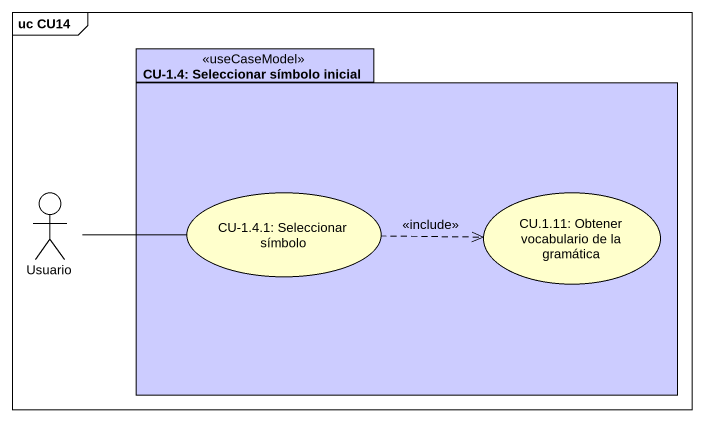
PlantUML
@startuml
mainframe uc CU14
package "CU-1.4: Seleccionar símbolo inicial" as CU_1_4_Seleccionar_símbolo <<useCaseModel>> #CCCCFF {
  usecase "CU-1.4.1: Seleccionar símbolo" as CU_1_4_1_Seleccionar_símbolo #FFFFCC
  usecase "CU.1.11: Obtener vocabulario de la gramática" as CU_1_11_Obtener_vocabulario #FFFFCC
}
actor Usuario
Usuario -right- CU_1_4_1_Seleccionar_símbolo
CU_1_4_1_Seleccionar_símbolo .right.> CU_1_11_Obtener_vocabulario : <<include>>
@enduml
